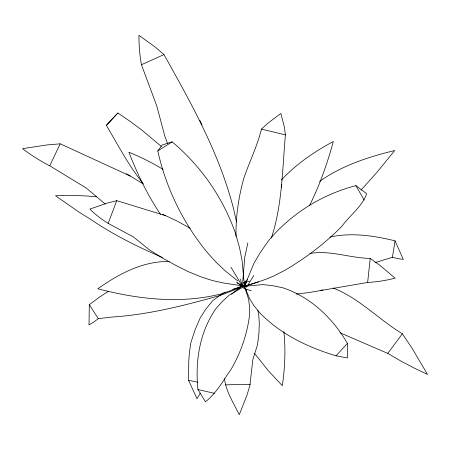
<?xml version="1.0" encoding="UTF-8"?>
<svg xmlns="http://www.w3.org/2000/svg" width="450" height="450" viewBox="0 0 450 450"><rect width="100%" height="100%" fill="white"/><g stroke="black" fill="none" stroke-linecap="round" stroke-linejoin="round"><path stroke-width="0.67" d="M236.031 236.317C235.671 216.787 238.556 197.336 243.731 178.532C249.373 161.966 257.254 146.211 261.472 129.088L267.952 123.142L280.834 113.456L284.394 127.125L285.412 134.888C282.336 169.363 282.358 204.789 271.373 238.005M108.242 291.459L99.18 297.338L89.302 304.65L89.004 324.956L93.746 322.093L98.28 318.645L111.842 317.07C144.731 314.949 176.996 307.356 208.688 298.648L220.14 295.425L239.996 287.893M224.499 378.647C226.024 391.708 233.629 403.104 239.265 414.697L246.864 395.527L249.879 385.633L252.827 359.623L257.479 344.925L258.924 333.686L259.301 322.774L258.683 314.348L257.901 310.455M296.196 294.075L309.026 292.545L367.65 282.454L370.209 258.407C349.937 258.114 330.199 249.919 309.853 253.491M281.323 187.639L281.756 184.444M374.946 262.642L392.434 257.259L395.049 240.84C373.804 235.665 351.461 232.301 329.811 237.083M247.86 242.859L244.738 257.321L242.601 283.607L247.494 279.731M243.619 287.269L242.139 285.851L223.256 282.949L212.186 280.479L201.218 276.93L188.871 271.924L176.805 265.922L162.928 258.317L149.214 249.705L133.296 236.869L108.157 223.391L116.764 200.666L165.409 215.595L177.053 221.023L190.311 228.336M245.661 283.011L244.44 286.251L244.868 287.578M242.533 286.954L263.588 280.097L273.651 276.086L285.047 270.202C305.707 258.03 325.119 243.416 341.904 226.266C349.633 215.522 362.357 206.449 366.637 193.691L355.916 185.648C321.784 194.468 290.88 213.851 268.312 241.014L260.213 252.658L253.963 263.312L244.44 286.251L229.416 294.998L222.75 301.022L216.028 308.503C199.558 332.077 195.013 361.451 197.961 389.543L205.436 401.777C216.568 393.188 223.189 380.419 231.204 369.157C240.593 352.935 246.949 334.783 249.424 316.187L249.553 307.187L248.625 299.413L245.295 288.906M105.159 203.985L86.49 188.213L49.742 165.791L60.221 143.82L130.433 176.107L143.269 183.954M200.306 393.069L196.982 398.7L188.556 380.289L188.792 360.287L189.568 351.388L190.907 342.495L195.137 329.681L200.385 317.543L206.044 308.891L212.743 300.651L219.994 295.324L225.197 292.134M253.851 275.473L246.544 287.224L245.964 285.227M309.589 205.374C319.742 185.074 327.369 163.457 333.287 141.553C314.235 151.746 296.066 164.211 281.284 180.079M237.977 281.104L225.371 270.996L216.248 262.412L206.426 251.471C182.649 222.204 165.96 187.672 157.781 150.902L162.203 144.996L172.114 141.868C201.026 165.943 222.902 197.702 235.446 233.184L239.546 247.731L242.066 260.477L243.945 280.761M340.088 332.792L387.759 353.396L402.356 333.765C378.641 319.421 359.235 298.187 333.067 287.977M361.001 190.131L376.869 172.429L394.695 150.525C368.409 156.915 341.803 165.572 319.596 181.434M142.993 183.392C131.923 169.622 123.058 154.271 114.272 138.988L106.391 125.325L117.877 113.001L130.466 121.612L141.756 130.011L161.263 146.379M245.509 288.838L249.784 299.059L253.997 305.814L259.898 312.952C280.642 334.294 307.879 347.338 336.021 355.821L347.423 343.412C332.899 318.308 310.894 297.202 282.983 287.837L272.531 285.654L263.059 284.608L244.44 286.251L242.404 286.785M106.391 125.325L117.877 113.001M246.206 286.026L243.743 288.439L251.426 290.858M231.491 294.283L242.139 285.851L240.424 279.135M157.781 150.902L172.114 141.868M167.552 143.539L164.857 136.266L156.684 105.643L141.435 64.738L163.963 54.574C191.734 104.192 219.673 153.968 233.741 209.486L236.486 222.007M245.104 286.048L258.446 281.981M249.525 281.137L245.565 282.201L246.617 283.129M232.92 289.271L241.054 287.139M116.764 200.666L107.055 203.141L89.859 209.093C95.417 214.504 101.509 219.381 108.157 223.391M320.158 290.357L322.897 289.974M245.126 286.211L246.499 286.127M169.234 261.478C142.864 260.972 118.71 274.022 97.768 288.776C134.381 298.316 172.8 303.277 210.369 296.28L220.297 294.199L228.893 291.268L242.139 285.851L230.968 267.244M60.221 143.82L46.569 144.996L22.5 148.68C31.084 155.138 40.179 160.909 49.742 165.791M367.65 282.454C376.931 281.959 386.134 280.451 395.145 278.19L379.507 265.039L370.209 258.407M225.489 384.851L250.211 384.306M96.649 196.774C82.98 195.486 69.233 195.193 55.519 195.744L79.009 212.141L91.294 219.741C113.535 234.849 137.649 246.881 162.343 257.428M188.556 380.289L197.837 382.224M197.961 389.543L214.453 393.339M336.021 355.821L347.434 357.952L347.423 343.412M261.472 129.088L285.412 134.888M392.434 257.259L397.89 258.621L403.301 259.369L395.049 240.84M241.763 285.474L244.44 286.251L244.974 287.544M241.909 285.193L244.44 286.251L244.148 282.78M162.596 214.363L165.409 215.595M241.234 284.816L244.44 286.251L244.069 282.133M126.349 173.768L130.433 176.107M237.33 283.095L242.139 285.851L236.396 282.133M163.136 169.464C152.241 162.743 140.721 157.056 128.874 152.218C137.306 173.846 147.442 195.064 160.504 214.279M387.759 353.396L402.047 361.721L414.754 368.376L427.5 374.389L412.071 348.233L402.356 333.765M241.211 283.68L244.44 286.251L242.814 284.94M163.963 54.574L155.34 47.16L138.932 35.303C138.921 45.163 139.669 55.029 141.435 64.738M245.104 288.681L246.583 290.093M254.728 353.627L268.251 370.642L282.324 385.701C284.923 367.858 285.744 349.622 283.894 331.673M89.302 304.65L98.28 318.645M355.916 185.648L364.179 200.064M199.896 120.459L201.966 124.937M244.811 281.239L245.582 283.899"/></g></svg>
